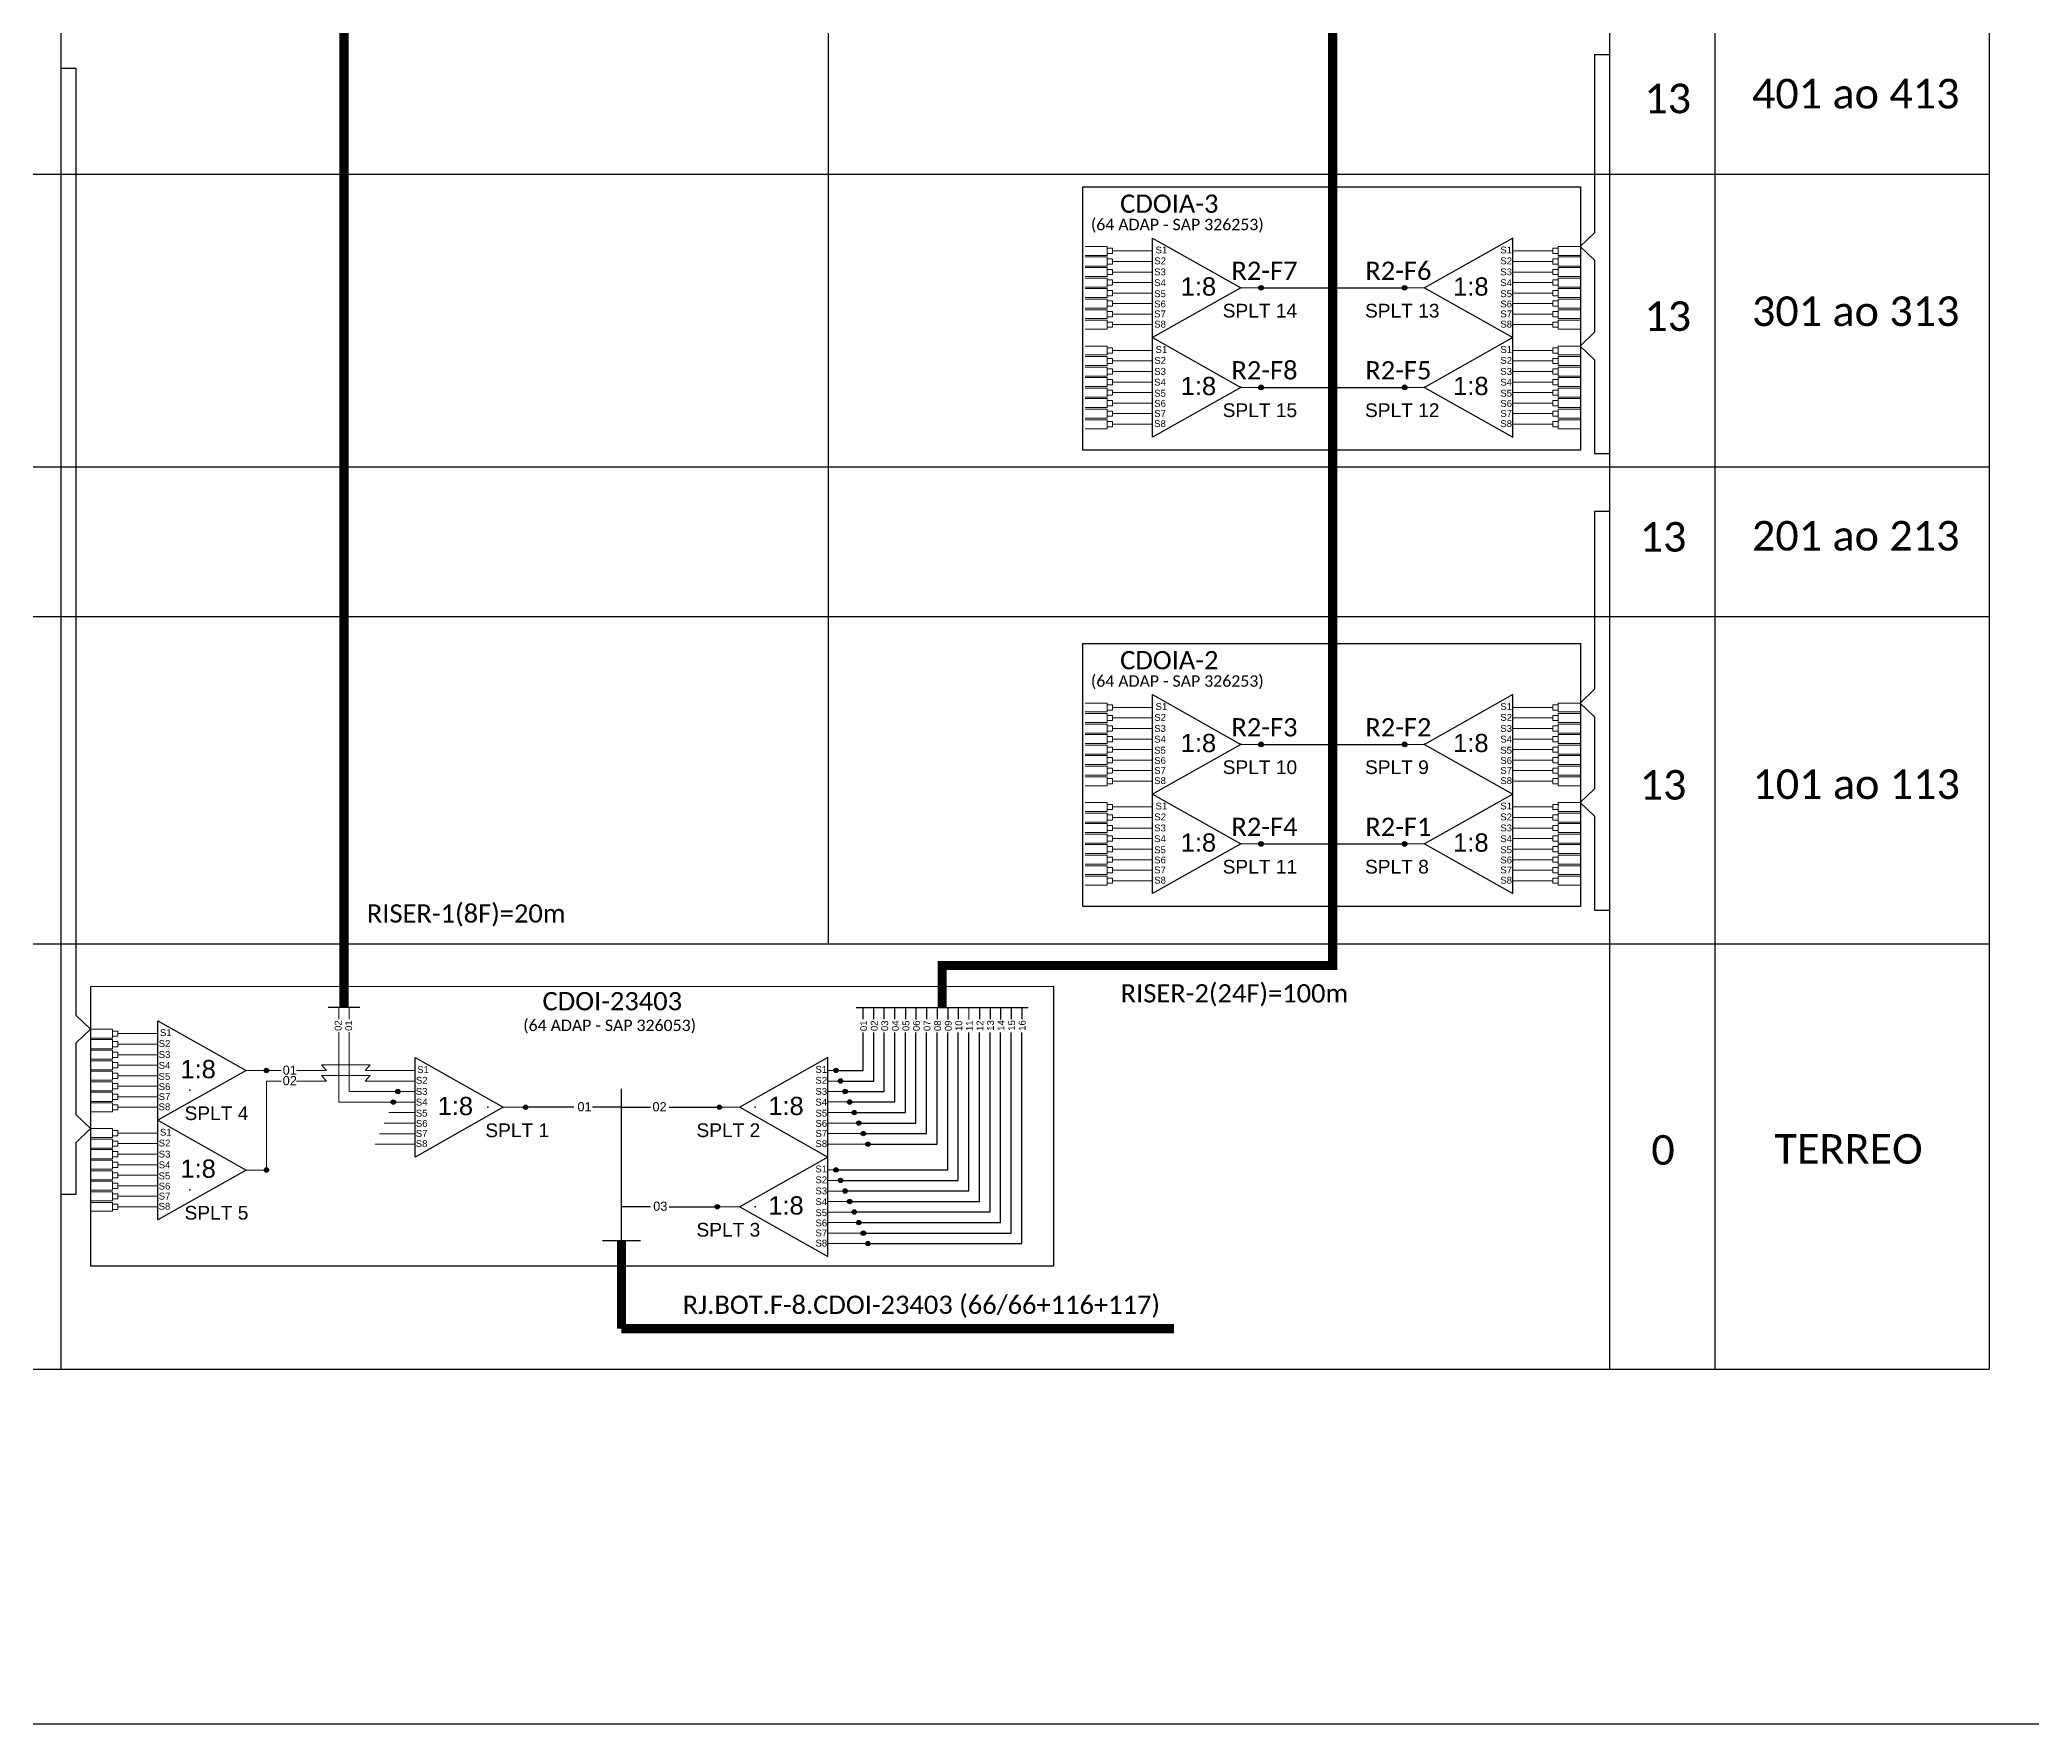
# Model space of a CAD drawing. Extents: x -4 to 1788, y 1 to 595.
# Drawn here: x 1379.8 to 1598, y 1.3 to 185.7 of the extents above; entities that cross this region are included whole.
import ezdxf
from ezdxf.enums import TextEntityAlignment as Align

# ---------------------------------------------------------------- set-up
doc = ezdxf.new("R2010")
doc.units = 0
doc.styles.add('ARIAL', font='arial.ttf')
doc.styles.add('WMF-Calibri0', font='calibri.ttf')

# ---------------------------------------------------------------- blocks, each defined once
blk = doc.blocks.new('SPLITTER_')
blk.add_point((0, 0))
at = {"style": 'ARIAL', "flags": 4}
blk.add_attdef('SPLT', (0, -3.26), '', height=1.5, dxfattribs=at)
blk = doc.blocks.new('SPLT_1-8_SC-APC')
at = {"color": 1}
blk.add_lwpolyline([(-7.37, -2.1), (-17.04, -7.55), (-7.37, -13), (-7.37, -2.1)], dxfattribs=at)
at = {"color": 3, "lineweight": 0}
for points in [[(-2.99, -3.51), (-7.37, -3.51)], [(-2.41, -3.02), (-2.41, -4)], [(-2.41, -3.02), (0, -3.02)], [(-2.41, -4), (0, -4)], [(-2.41, -4.17), (-2.41, -5.16)], [(-2.41, -4.17), (0, -4.17)], [(-7.37, -4.66), (-2.99, -4.66)], [(-7.37, -5.82), (-2.99, -5.82)], [(-2.41, -5.16), (0, -5.16)], [(-2.41, -5.32), (-2.41, -6.31)], [(-2.41, -5.32), (0, -5.32)], [(-2.41, -6.31), (0, -6.31)], [(-2.41, -6.48), (-2.41, -7.46)], [(-2.41, -6.48), (0, -6.48)], [(-7.37, -6.97), (-2.99, -6.97)], [(-7.37, -8.12), (-2.99, -8.12)], [(-2.41, -7.46), (0, -7.46)], [(-2.41, -7.63), (-2.41, -8.62)], [(-2.41, -7.63), (0, -7.63)], [(-2.41, -8.62), (0, -8.62)], [(-7.37, -9.28), (-2.99, -9.28)], [(-7.37, -10.43), (-2.99, -10.43)], [(-2.41, -8.78), (-2.41, -9.77)], [(-2.41, -8.78), (0, -8.78)], [(-2.41, -9.77), (0, -9.77)], [(-2.41, -9.94), (-2.41, -10.92)], [(-2.41, -9.94), (0, -9.94)], [(-7.37, -11.58), (-2.99, -11.58)], [(-2.41, -10.92), (0, -10.92)], [(-2.41, -11.09), (-2.41, -12.08)], [(-2.41, -11.09), (0, -11.09)], [(-2.41, -12.08), (0, -12.08)]]:
    blk.add_lwpolyline(points, dxfattribs=at)
for points in [[(-2.99, -3.22), (-2.41, -3.22), (-2.41, -3.8), (-2.99, -3.8)], [(-2.99, -4.38), (-2.41, -4.38), (-2.41, -4.95), (-2.99, -4.95)], [(-2.99, -5.53), (-2.41, -5.53), (-2.41, -6.1), (-2.99, -6.1)], [(-2.99, -6.68), (-2.41, -6.68), (-2.41, -7.26), (-2.99, -7.26)], [(-2.99, -7.84), (-2.41, -7.84), (-2.41, -8.41), (-2.99, -8.41)], [(-2.99, -8.99), (-2.41, -8.99), (-2.41, -9.56), (-2.99, -9.56)], [(-2.99, -10.14), (-2.41, -10.14), (-2.41, -10.72), (-2.99, -10.72)], [(-2.99, -11.3), (-2.41, -11.3), (-2.41, -11.87), (-2.99, -11.87)]]:
    blk.add_lwpolyline(points, close=True, dxfattribs=at)
at = {"color": 1, "lineweight": 0}
blk.add_lwpolyline([(-17.04, -7.55), (-19.26, -7.55)], dxfattribs=at)
at = {"color": 1, "style": 'ARIAL'}
for s, height, p in [('S1', 0.75, (-8.74, -3.78)), ('S2', 0.75, (-8.74, -4.97)), ('1:8', 2, (-13.91, -8.4)), ('S3', 0.75, (-8.74, -6.18)), ('S4', 0.75, (-8.74, -7.36)), ('S5', 0.75, (-8.74, -8.57)), ('S6', 0.75, (-8.74, -9.69)), ('S7', 0.75, (-8.74, -10.78)), ('S8', 0.75, (-8.74, -11.9))]:
    blk.add_text(s, height=height, dxfattribs=at).set_placement(p)
blk = doc.blocks.new('SPLT_1-8_SC-APC_ESQ')
at = {"color": 1}
blk.add_lwpolyline([(7.37, -2.1), (17.04, -7.55), (7.37, -13), (7.37, -2.1)], dxfattribs=at)
at = {"color": 3, "lineweight": 0}
for points in [[(2.41, -3.02), (0, -3.02)], [(2.41, -4), (0, -4)], [(2.41, -4.17), (0, -4.17)], [(2.41, -3.02), (2.41, -4)], [(2.41, -4.17), (2.41, -5.16)], [(2.99, -3.51), (7.37, -3.51)], [(2.41, -5.16), (0, -5.16)], [(2.41, -5.32), (0, -5.32)], [(2.41, -6.31), (0, -6.31)], [(2.41, -6.48), (0, -6.48)], [(2.41, -5.32), (2.41, -6.31)], [(2.41, -6.48), (2.41, -7.46)], [(7.37, -4.66), (2.99, -4.66)], [(7.37, -5.82), (2.99, -5.82)], [(2.41, -7.46), (0, -7.46)], [(2.41, -7.63), (0, -7.63)], [(2.41, -8.62), (0, -8.62)], [(2.41, -7.63), (2.41, -8.62)], [(7.37, -6.97), (2.99, -6.97)], [(7.37, -8.12), (2.99, -8.12)], [(2.41, -8.78), (0, -8.78)], [(2.41, -9.77), (0, -9.77)], [(2.41, -9.94), (0, -9.94)], [(2.41, -8.78), (2.41, -9.77)], [(2.41, -9.94), (2.41, -10.92)], [(7.37, -9.28), (2.99, -9.28)], [(7.37, -10.43), (2.99, -10.43)], [(2.41, -10.92), (0, -10.92)], [(2.41, -11.09), (0, -11.09)], [(2.41, -12.08), (0, -12.08)], [(2.41, -11.09), (2.41, -12.08)], [(7.37, -11.58), (2.99, -11.58)]]:
    blk.add_lwpolyline(points, dxfattribs=at)
for points in [[(2.99, -3.22), (2.41, -3.22), (2.41, -3.8), (2.99, -3.8)], [(2.99, -4.38), (2.41, -4.38), (2.41, -4.95), (2.99, -4.95)], [(2.99, -5.53), (2.41, -5.53), (2.41, -6.1), (2.99, -6.1)], [(2.99, -6.68), (2.41, -6.68), (2.41, -7.26), (2.99, -7.26)], [(2.99, -7.84), (2.41, -7.84), (2.41, -8.41), (2.99, -8.41)], [(2.99, -8.99), (2.41, -8.99), (2.41, -9.56), (2.99, -9.56)], [(2.99, -10.14), (2.41, -10.14), (2.41, -10.72), (2.99, -10.72)], [(2.99, -11.3), (2.41, -11.3), (2.41, -11.87), (2.99, -11.87)]]:
    blk.add_lwpolyline(points, close=True, dxfattribs=at)
at = {"color": 1, "lineweight": 0}
blk.add_lwpolyline([(17.04, -7.55), (19.26, -7.55)], dxfattribs=at)
at = {"color": 1, "style": 'ARIAL'}
for s, height, p in [('S2', 0.75, (7.56, -4.97)), ('S1', 0.75, (7.7, -3.78)), ('S3', 0.75, (7.55, -6.18)), ('1:8', 2, (10.45, -8.4)), ('S5', 0.75, (7.55, -8.57)), ('S4', 0.75, (7.55, -7.36)), ('S6', 0.75, (7.55, -9.69)), ('S7', 0.75, (7.55, -10.78)), ('S8', 0.75, (7.55, -11.9))]:
    blk.add_text(s, height=height, dxfattribs=at).set_placement(p)

msp = doc.modelspace()

# ---------------------------------------------------------------- hatches: boundary and pattern name
h = msp.add_hatch(color=3)
h.dxf.hatch_style = 1
edge = h.paths.add_edge_path()
edge.add_arc((1513.54, 158.57), 0.256, 0, 360)
h = msp.add_hatch(color=3)
h.dxf.hatch_style = 1
edge = h.paths.add_edge_path()
edge.add_arc((1529.25, 158.57), 0.256, 0, 360)
h = msp.add_hatch(color=3)
h.dxf.hatch_style = 1
edge = h.paths.add_edge_path()
edge.add_arc((1513.54, 147.67), 0.256, 0, 360)
h = msp.add_hatch(color=3)
h.dxf.hatch_style = 1
edge = h.paths.add_edge_path()
edge.add_arc((1529.25, 147.67), 0.256, 0, 360)
h = msp.add_hatch(color=3)
h.dxf.hatch_style = 1
edge = h.paths.add_edge_path()
edge.add_arc((1513.54, 108.57), 0.256, 0, 360)
h = msp.add_hatch(color=3)
h.dxf.hatch_style = 1
edge = h.paths.add_edge_path()
edge.add_arc((1529.25, 108.57), 0.256, 0, 360)
h = msp.add_hatch(color=3)
h.dxf.hatch_style = 1
edge = h.paths.add_edge_path()
edge.add_arc((1513.54, 97.67), 0.256, 0, 360)
h = msp.add_hatch(color=3)
h.dxf.hatch_style = 1
edge = h.paths.add_edge_path()
edge.add_arc((1529.25, 97.67), 0.256, 0, 360)
h = msp.add_hatch(color=3)
h.dxf.hatch_style = 1
edge = h.paths.add_edge_path()
edge.add_arc((1404.6, 72.85), 0.242, 0, 360)
h = msp.add_hatch(color=3)
h.dxf.hatch_style = 1
edge = h.paths.add_edge_path()
edge.add_arc((1466.98, 72.86), 0.242, 0, 360)
h = msp.add_hatch(color=3)
h.dxf.hatch_style = 1
edge = h.paths.add_edge_path()
edge.add_arc((1419, 70.55), 0.242, 0, 360)
h = msp.add_hatch(color=3)
h.dxf.hatch_style = 1
edge = h.paths.add_edge_path()
edge.add_arc((1467.48, 71.7), 0.242, 0, 360)
h = msp.add_hatch(color=3)
h.dxf.hatch_style = 1
edge = h.paths.add_edge_path()
edge.add_arc((1467.98, 70.55), 0.242, 0, 360)
h = msp.add_hatch(color=3)
h.dxf.hatch_style = 1
edge = h.paths.add_edge_path()
edge.add_arc((1418.5, 69.39), 0.242, 0, 360)
h = msp.add_hatch(color=3)
h.dxf.hatch_style = 1
edge = h.paths.add_edge_path()
edge.add_arc((1432.99, 68.82), 0.242, 0, 360)
h = msp.add_hatch(color=3)
h.dxf.hatch_style = 1
edge = h.paths.add_edge_path()
edge.add_arc((1454.21, 68.82), 0.242, 0, 360)
h = msp.add_hatch(color=3)
h.dxf.hatch_style = 1
edge = h.paths.add_edge_path()
edge.add_arc((1468.48, 69.4), 0.242, 0, 360)
h = msp.add_hatch(color=3)
h.dxf.hatch_style = 1
edge = h.paths.add_edge_path()
edge.add_arc((1468.98, 68.24), 0.242, 0, 360)
h = msp.add_hatch(color=3)
h.dxf.hatch_style = 1
edge = h.paths.add_edge_path()
edge.add_arc((1469.48, 67.09), 0.242, 0, 360)
h = msp.add_hatch(color=3)
h.dxf.hatch_style = 1
edge = h.paths.add_edge_path()
edge.add_arc((1469.98, 65.94), 0.242, 0, 360)
h = msp.add_hatch(color=3)
h.dxf.hatch_style = 1
edge = h.paths.add_edge_path()
edge.add_arc((1470.48, 64.78), 0.242, 0, 360)
h = msp.add_hatch(color=3)
h.dxf.hatch_style = 1
edge = h.paths.add_edge_path()
edge.add_arc((1404.6, 61.95), 0.242, 0, 360)
h = msp.add_hatch(color=3)
h.dxf.hatch_style = 1
edge = h.paths.add_edge_path()
edge.add_arc((1466.98, 61.96), 0.242, 0, 360)
h = msp.add_hatch(color=3)
h.dxf.hatch_style = 1
edge = h.paths.add_edge_path()
edge.add_arc((1467.48, 60.81), 0.242, 0, 360)
h = msp.add_hatch(color=3)
h.dxf.hatch_style = 1
edge = h.paths.add_edge_path()
edge.add_arc((1467.98, 59.65), 0.242, 0, 360)
h = msp.add_hatch(color=3)
h.dxf.hatch_style = 1
edge = h.paths.add_edge_path()
edge.add_arc((1453.99, 57.93), 0.242, 0, 360)
h = msp.add_hatch(color=3)
h.dxf.hatch_style = 1
edge = h.paths.add_edge_path()
edge.add_arc((1468.48, 58.5), 0.242, 0, 360)
h = msp.add_hatch(color=3)
h.dxf.hatch_style = 1
edge = h.paths.add_edge_path()
edge.add_arc((1468.98, 57.35), 0.242, 0, 360)
h = msp.add_hatch(color=3)
h.dxf.hatch_style = 1
edge = h.paths.add_edge_path()
edge.add_arc((1469.48, 56.19), 0.242, 0, 360)
h = msp.add_hatch(color=3)
h.dxf.hatch_style = 1
edge = h.paths.add_edge_path()
edge.add_arc((1469.98, 55.04), 0.242, 0, 360)
h = msp.add_hatch(color=3)
h.dxf.hatch_style = 1
edge = h.paths.add_edge_path()
edge.add_arc((1470.48, 53.89), 0.242, 0, 360)

# ---------------------------------------------------------------- linework, layer by layer
msp.add_line((1466.14, 306.26), (1466.14, 86.74))
at = {"color": 10}
msp.add_line((1445.58, 54.21), (1441.4, 54.21), dxfattribs=at)
at = {"color": 7}
msp.add_lwpolyline([(947.45, 595.26), (1788.45, 595.26), (1788.45, 1.26), (947.45, 1.26)], close=True, dxfattribs=at)
for points in [[(1382.12, 40.14), (1382.12, 306.26)], [(1551.7, 306.26), (1551.7, 40.14)], [(1593.29, 306.26), (1593.29, 40.14)], [(1563.27, 40.14), (1563.27, 298.03)], [(1317.38, 171.01), (1593.29, 171.01)], [(1317.38, 138.96), (1593.29, 138.96)], [(1317.38, 122.58), (1593.29, 122.58)], [(1317.38, 86.74), (1593.29, 86.74)], [(1317.38, 40.14), (1593.29, 40.14)]]:
    msp.add_lwpolyline(points)
at = {"color": 6, "const_width": 1}
msp.add_lwpolyline([(1521.38, 285.66), (1521.38, 285.66), (1521.38, 285.66), (1521.38, 84.35), (1478.61, 84.35), (1478.61, 79.74)], dxfattribs=at)
at = {"color": 5, "const_width": 1}
msp.add_lwpolyline([(1413.1, 79.76), (1413.1, 207.22)], dxfattribs=at)
at = {"color": 3}
for points in [[(1551.71, 184.09), (1550.06, 184.09), (1550.05, 164.61), (1548.48, 163.1), (1550.05, 161.59), (1550.05, 153.71), (1548.48, 152.2), (1550.05, 150.7), (1550.05, 140.42), (1551.7, 140.42)], [(1382.12, 59.31), (1383.77, 59.31), (1383.77, 64.97), (1385.34, 66.48), (1383.77, 67.99), (1383.77, 75.87), (1385.34, 77.38), (1383.77, 78.89), (1383.77, 182.6), (1382.12, 182.6)], [(1551.71, 134.09), (1550.06, 134.09), (1550.05, 114.61), (1548.48, 113.1), (1550.05, 111.59), (1550.05, 103.71), (1548.48, 102.2), (1550.05, 100.7), (1550.05, 90.42), (1551.7, 90.42)], [(1438.26, 68.82), (1432.99, 68.82)], [(1443.49, 68.83), (1440.33, 68.83)]]:
    msp.add_lwpolyline(points, dxfattribs=at)
at = {"color": 1}
for points in [[(1494.02, 169.62), (1548.51, 169.62), (1548.51, 140.81), (1494.02, 140.81)], [(1494.02, 119.62), (1548.51, 119.62), (1548.51, 90.81), (1494.02, 90.81)], [(1490.85, 82.05), (1385.34, 82.02), (1385.34, 51.44), (1490.85, 51.47)]]:
    msp.add_lwpolyline(points, close=True, dxfattribs=at)
at = {"color": 6}
for points in [[(1513.54, 158.57), (1529.22, 158.57)], [(1513.54, 147.67), (1529.22, 147.67)], [(1513.54, 108.57), (1529.22, 108.57)], [(1513.54, 97.67), (1529.22, 97.67)], [(1469.2, 79.74), (1488.03, 79.74)]]:
    msp.add_lwpolyline(points, dxfattribs=at)
at = {"color": 5}
msp.add_lwpolyline([(1414.83, 79.76), (1411.36, 79.76)], dxfattribs=at)
at = {"color": 5, "lineweight": 0}
for points in [[(1412.52, 79.76), (1412.52, 78.48)], [(1413.68, 79.76), (1413.68, 78.48)], [(1418.26, 69.39), (1412.52, 69.39), (1412.52, 77.06)], [(1418.76, 70.55), (1413.68, 70.55), (1413.68, 77.05)]]:
    msp.add_lwpolyline(points, dxfattribs=at)
at = {"color": 6, "linetype": 'Continuous', "ltscale": 4}
for points in [[(1469.96, 78.46), (1469.96, 79.74)], [(1471.11, 78.46), (1471.11, 79.74)], [(1472.27, 78.46), (1472.27, 79.74)], [(1473.43, 78.46), (1473.43, 79.74)], [(1474.58, 79.74), (1474.58, 78.46)], [(1475.74, 79.74), (1475.74, 78.45)], [(1476.9, 79.74), (1476.9, 78.46)], [(1478.05, 79.74), (1478.05, 78.46)], [(1479.22, 79.74), (1479.22, 78.42)], [(1480.38, 79.74), (1480.38, 78.46)], [(1482.69, 79.74), (1482.69, 78.46)], [(1483.85, 79.74), (1483.85, 78.46)], [(1485.01, 79.74), (1485.01, 78.45)], [(1487.32, 79.74), (1487.32, 78.46)], [(1467.22, 61.96), (1479.22, 61.96), (1479.22, 77.03)], [(1467.22, 72.86), (1469.96, 72.86), (1469.96, 77.03)], [(1467.24, 71.7), (1471.11, 71.7), (1471.11, 77.03)], [(1467.72, 60.82), (1480.38, 60.82), (1480.38, 77.03)], [(1467.74, 70.55), (1472.27, 70.55), (1472.27, 77.03)], [(1468.22, 59.67), (1481.53, 59.67), (1481.53, 77.03)], [(1468.24, 69.4), (1473.43, 69.4), (1473.43, 77.03)], [(1468.72, 58.51), (1482.69, 58.51), (1482.69, 77.03)], [(1469.22, 68.24), (1474.58, 68.24), (1474.58, 77.03)], [(1469.22, 57.36), (1483.85, 57.36), (1483.85, 77.03)], [(1469.72, 67.09), (1475.74, 67.09), (1475.74, 77.03)], [(1469.72, 56.21), (1485.01, 56.21), (1485.01, 77.03)], [(1470.22, 65.94), (1476.9, 65.94), (1476.9, 77.03)], [(1470.22, 55.05), (1486.16, 55.05), (1486.16, 77.03)], [(1470.72, 64.78), (1478.05, 64.78), (1478.05, 77.03)], [(1470.72, 53.9), (1487.32, 53.9), (1487.32, 77.03)]]:
    msp.add_lwpolyline(points, dxfattribs=at)
at = {"color": 6, "linetype": 'Continuous', "lineweight": 0}
msp.add_lwpolyline([(1481.54, 79.74), (1481.54, 78.45)], dxfattribs=at)
at = {"color": 6, "linetype": 'Continuous'}
msp.add_lwpolyline([(1486.16, 79.74), (1486.16, 78.46)], dxfattribs=at)
at = {"color": 3, "lineweight": 0}
for points in [[(1387.75, 77.38), (1385.34, 77.38)], [(1387.75, 76.39), (1385.34, 76.39)], [(1387.75, 77.38), (1387.75, 76.39)], [(1388.33, 76.89), (1392.71, 76.89)], [(1387.75, 76.23), (1385.34, 76.23)], [(1387.75, 75.24), (1385.34, 75.24)], [(1387.75, 75.07), (1385.34, 75.07)], [(1387.75, 76.23), (1387.75, 75.24)], [(1387.75, 75.07), (1387.75, 74.09)], [(1392.71, 75.73), (1388.33, 75.73)], [(1392.71, 74.58), (1388.33, 74.58)], [(1387.75, 74.09), (1385.34, 74.09)], [(1387.75, 73.92), (1385.34, 73.92)], [(1387.75, 72.93), (1385.34, 72.93)], [(1387.75, 72.77), (1385.34, 72.77)], [(1387.75, 73.92), (1387.75, 72.93)], [(1387.75, 72.77), (1387.75, 71.78)], [(1392.71, 73.43), (1388.33, 73.43)], [(1392.71, 72.27), (1388.33, 72.27)], [(1387.75, 71.78), (1385.34, 71.78)], [(1387.75, 71.61), (1385.34, 71.61)], [(1387.75, 70.63), (1385.34, 70.63)], [(1387.75, 70.46), (1385.34, 70.46)], [(1387.75, 71.61), (1387.75, 70.63)], [(1387.75, 70.46), (1387.75, 69.47)], [(1392.71, 71.12), (1388.33, 71.12)], [(1392.71, 69.97), (1388.33, 69.97)], [(1387.75, 69.47), (1385.34, 69.47)], [(1387.75, 69.31), (1385.34, 69.31)], [(1387.75, 68.32), (1385.34, 68.32)], [(1387.75, 69.31), (1387.75, 68.32)], [(1392.71, 68.82), (1388.33, 68.82)], [(1387.75, 66.48), (1385.34, 66.48)], [(1387.75, 65.5), (1385.34, 65.5)], [(1387.75, 66.48), (1387.75, 65.5)], [(1388.33, 65.99), (1392.71, 65.99)], [(1387.75, 65.33), (1385.34, 65.33)], [(1387.75, 64.34), (1385.34, 64.34)], [(1387.75, 64.18), (1385.34, 64.18)], [(1387.75, 65.33), (1387.75, 64.34)], [(1387.75, 64.18), (1387.75, 63.19)], [(1392.71, 64.84), (1388.33, 64.84)], [(1392.71, 63.68), (1388.33, 63.68)], [(1387.75, 63.19), (1385.34, 63.19)], [(1387.75, 63.02), (1385.34, 63.02)], [(1387.75, 62.04), (1385.34, 62.04)], [(1387.75, 61.87), (1385.34, 61.87)], [(1387.75, 63.02), (1387.75, 62.04)], [(1387.75, 61.87), (1387.75, 60.88)], [(1392.71, 62.53), (1388.33, 62.53)], [(1392.71, 61.38), (1388.33, 61.38)], [(1387.75, 60.88), (1385.34, 60.88)], [(1387.75, 60.72), (1385.34, 60.72)], [(1387.75, 59.73), (1385.34, 59.73)], [(1387.75, 59.56), (1385.34, 59.56)], [(1387.75, 60.72), (1387.75, 59.73)], [(1387.75, 59.56), (1387.75, 58.58)], [(1392.71, 60.22), (1388.33, 60.22)], [(1392.71, 59.07), (1388.33, 59.07)], [(1387.75, 58.58), (1385.34, 58.58)], [(1387.75, 58.41), (1385.34, 58.41)], [(1387.75, 57.43), (1385.34, 57.43)], [(1387.75, 58.41), (1387.75, 57.43)], [(1392.71, 57.92), (1388.33, 57.92)]]:
    msp.add_lwpolyline(points, dxfattribs=at)
for points in [[(1388.33, 77.17), (1387.75, 77.17), (1387.75, 76.6), (1388.33, 76.6)], [(1388.33, 76.02), (1387.75, 76.02), (1387.75, 75.45), (1388.33, 75.45)], [(1388.33, 74.87), (1387.75, 74.87), (1387.75, 74.29), (1388.33, 74.29)], [(1388.33, 73.71), (1387.75, 73.71), (1387.75, 73.14), (1388.33, 73.14)], [(1388.33, 72.56), (1387.75, 72.56), (1387.75, 71.99), (1388.33, 71.99)], [(1388.33, 71.41), (1387.75, 71.41), (1387.75, 70.83), (1388.33, 70.83)], [(1388.33, 70.25), (1387.75, 70.25), (1387.75, 69.68), (1388.33, 69.68)], [(1388.33, 69.1), (1387.75, 69.1), (1387.75, 68.53), (1388.33, 68.53)], [(1388.33, 66.28), (1387.75, 66.28), (1387.75, 65.7), (1388.33, 65.7)], [(1388.33, 65.12), (1387.75, 65.12), (1387.75, 64.55), (1388.33, 64.55)], [(1388.33, 63.97), (1387.75, 63.97), (1387.75, 63.4), (1388.33, 63.4)], [(1388.33, 62.82), (1387.75, 62.82), (1387.75, 62.24), (1388.33, 62.24)], [(1388.33, 61.66), (1387.75, 61.66), (1387.75, 61.09), (1388.33, 61.09)], [(1388.33, 60.51), (1387.75, 60.51), (1387.75, 59.94), (1388.33, 59.94)], [(1388.33, 59.36), (1387.75, 59.36), (1387.75, 58.79), (1388.33, 58.79)], [(1388.33, 58.2), (1387.75, 58.2), (1387.75, 57.63), (1388.33, 57.63)]]:
    msp.add_lwpolyline(points, close=True, dxfattribs=at)
at = {"color": 1}
for points in [[(1392.71, 78.3), (1402.37, 72.85), (1392.71, 67.4), (1392.71, 78.3)], [(1420.88, 74.26), (1430.54, 68.82), (1420.88, 63.37), (1420.88, 74.26)], [(1466.1, 74.27), (1456.44, 68.82), (1466.1, 63.37), (1466.1, 74.27)], [(1443.49, 54.21), (1443.49, 70.85)], [(1392.71, 67.4), (1402.37, 61.95), (1392.71, 56.51), (1392.71, 67.4)], [(1466.1, 63.37), (1456.44, 57.92), (1466.1, 52.47), (1466.1, 63.37)]]:
    msp.add_lwpolyline(points, dxfattribs=at)
at = {"color": 1, "lineweight": 0}
for points in [[(1402.37, 72.85), (1404.6, 72.85)], [(1430.54, 68.82), (1432.77, 68.82)], [(1456.44, 68.82), (1454.21, 68.82)], [(1402.37, 61.95), (1404.6, 61.95)], [(1456.44, 57.92), (1454.21, 57.92)]]:
    msp.add_lwpolyline(points, dxfattribs=at)
at = {"color": 7, "lineweight": 0}
for points in [[(1404.84, 72.85), (1406.23, 72.85)], [(1407.91, 72.85), (1407.91, 72.85), (1407.91, 72.85), (1411.2, 72.85)], [(1411.2, 72.85), (1410.65, 73.48), (1415.98, 73.48)], [(1411.2, 71.7), (1410.65, 72.32), (1415.98, 72.32)], [(1415.98, 73.48), (1415.98, 73.48), (1415.42, 72.85), (1420.88, 72.85)], [(1415.98, 72.32), (1415.98, 72.32), (1415.42, 71.7), (1420.88, 71.7)], [(1466.98, 72.86), (1466.1, 72.86)], [(1404.6, 61.95), (1404.6, 71.7), (1406.23, 71.7)], [(1407.91, 71.7), (1407.91, 71.7), (1407.91, 71.7), (1411.2, 71.7)], [(1420.88, 70.55), (1419, 70.55)], [(1466.1, 71.7), (1467.48, 71.7)], [(1466.1, 70.55), (1467.98, 70.55)], [(1420.88, 68.24), (1418, 68.24)], [(1420.88, 69.39), (1418.5, 69.39)], [(1466.1, 69.4), (1468.48, 69.4)], [(1466.1, 68.24), (1468.98, 68.24)], [(1420.88, 65.93), (1417, 65.93)], [(1420.88, 67.09), (1417.5, 67.09)], [(1466.1, 67.09), (1469.48, 67.09)], [(1466.1, 65.94), (1469.98, 65.94)], [(1420.88, 64.78), (1416.5, 64.78)], [(1466.1, 64.78), (1470.48, 64.78)], [(1466.98, 61.96), (1466.1, 61.96)], [(1466.1, 60.81), (1467.48, 60.81)], [(1466.1, 59.65), (1467.98, 59.65)], [(1466.1, 58.5), (1468.48, 58.5)], [(1466.1, 57.35), (1468.98, 57.35)], [(1466.1, 56.19), (1469.48, 56.19)], [(1466.1, 55.04), (1469.98, 55.04)], [(1466.1, 53.89), (1470.48, 53.89)]]:
    msp.add_lwpolyline(points, dxfattribs=at)
at = {"color": 2}
for points in [[(1443.49, 68.83), (1446.65, 68.83)], [(1448.72, 68.82), (1454.21, 68.82)]]:
    msp.add_lwpolyline(points, dxfattribs=at)
at = {"color": 7}
for points in [[(1443.49, 57.94), (1446.65, 57.94)], [(1448.72, 57.93), (1453.99, 57.93)]]:
    msp.add_lwpolyline(points, dxfattribs=at)
at = {"color": 1, "const_width": 1}
for points in [[(1443.49, 54.21), (1443.49, 44.58)], [(1503.99, 44.58), (1443.49, 44.58)]]:
    msp.add_lwpolyline(points, dxfattribs=at)
at = {"color": 3}
for centre, radius in [((1513.54, 158.57), 0.256), ((1529.25, 158.57), 0.256), ((1513.54, 147.67), 0.256), ((1529.25, 147.67), 0.256), ((1513.54, 108.57), 0.256), ((1529.25, 108.57), 0.256), ((1513.54, 97.67), 0.256), ((1529.25, 97.67), 0.256), ((1404.6, 72.85), 0.242), ((1466.98, 72.86), 0.242), ((1419, 70.55), 0.242), ((1467.48, 71.7), 0.242), ((1467.98, 70.55), 0.242), ((1418.5, 69.39), 0.242), ((1432.99, 68.82), 0.242), ((1454.21, 68.82), 0.242), ((1468.48, 69.4), 0.242), ((1468.98, 68.24), 0.242), ((1469.48, 67.09), 0.242), ((1469.98, 65.94), 0.242), ((1470.48, 64.78), 0.242), ((1404.6, 61.95), 0.242), ((1466.98, 61.96), 0.242), ((1467.48, 60.81), 0.242), ((1467.98, 59.65), 0.242), ((1453.99, 57.93), 0.242), ((1468.48, 58.5), 0.242), ((1468.98, 57.35), 0.242), ((1469.48, 56.19), 0.242), ((1469.98, 55.04), 0.242), ((1470.48, 53.89), 0.242)]:
    msp.add_circle(centre, radius, dxfattribs=at)

# ---------------------------------------------------------------- block references
for p in [(1494.28, 166.12), (1494.28, 155.22), (1494.28, 116.12), (1494.28, 105.22)]:
    msp.add_blockref('SPLT_1-8_SC-APC_ESQ', p)
for p in [(1548.48, 166.12), (1548.48, 155.22), (1548.48, 116.12), (1548.48, 105.22)]:
    msp.add_blockref('SPLT_1-8_SC-APC', p, dxfattribs=at)
ref = msp.add_blockref('SPLITTER_', (1511.31, 158.58))
ref.add_attrib('SPLT', 'SPLT 14', (1509.33, 155.32), dxfattribs={"height": 1.5, "style": 'ARIAL'})
ref = msp.add_blockref('SPLITTER_', (1531.45, 158.58), dxfattribs=dict(xscale=-1))
ref.add_attrib('SPLT', 'SPLT 13', (1524.92, 155.32), dxfattribs={"height": 1.5, "style": 'ARIAL'})
ref = msp.add_blockref('SPLITTER_', (1511.31, 147.68))
ref.add_attrib('SPLT', 'SPLT 15', (1509.33, 144.42), dxfattribs={"height": 1.5, "style": 'ARIAL'})
ref = msp.add_blockref('SPLITTER_', (1531.45, 147.68), dxfattribs=dict(xscale=-1))
ref.add_attrib('SPLT', 'SPLT 12', (1524.92, 144.42), dxfattribs={"height": 1.5, "style": 'ARIAL'})
ref = msp.add_blockref('SPLITTER_', (1511.31, 108.58))
ref.add_attrib('SPLT', 'SPLT 10', (1509.33, 105.32), dxfattribs={"height": 1.5, "style": 'ARIAL'})
ref = msp.add_blockref('SPLITTER_', (1531.45, 108.58), dxfattribs=dict(xscale=-1))
ref.add_attrib('SPLT', 'SPLT 9', (1524.92, 105.32), dxfattribs={"height": 1.5, "style": 'ARIAL'})
ref = msp.add_blockref('SPLITTER_', (1511.31, 97.68))
ref.add_attrib('SPLT', 'SPLT 11', (1509.33, 94.42), dxfattribs={"height": 1.5, "style": 'ARIAL'})
ref = msp.add_blockref('SPLITTER_', (1531.45, 97.68), dxfattribs=dict(xscale=-1))
ref.add_attrib('SPLT', 'SPLT 8', (1524.92, 94.42), dxfattribs={"height": 1.5, "style": 'ARIAL'})
ref = msp.add_blockref('SPLITTER_', (1396.21, 70.68))
ref.add_attrib('SPLT', 'SPLT 4', (1395.64, 67.42), dxfattribs={"height": 1.5, "style": 'ARIAL'})
ref = msp.add_blockref('SPLITTER_', (1428.86, 68.82))
ref.add_attrib('SPLT', 'SPLT 1', (1428.58, 65.55), dxfattribs={"height": 1.5, "style": 'ARIAL'})
ref = msp.add_blockref('SPLITTER_', (1458.12, 68.82), dxfattribs=dict(xscale=-1))
ref.add_attrib('SPLT', 'SPLT 2', (1451.7, 65.56), dxfattribs={"height": 1.5, "style": 'ARIAL'})
ref = msp.add_blockref('SPLITTER_', (1396.21, 59.78))
ref.add_attrib('SPLT', 'SPLT 5', (1395.64, 56.52), dxfattribs={"height": 1.5, "style": 'ARIAL'})
ref = msp.add_blockref('SPLITTER_', (1458.12, 57.92), dxfattribs=dict(xscale=-1))
ref.add_attrib('SPLT', 'SPLT 3', (1451.7, 54.66), dxfattribs={"height": 1.5, "style": 'ARIAL'})

# ---------------------------------------------------------------- texts
at = {"color": 7, "style": 'WMF-Calibri0'}
for s, p in [('401 ao 413', (1567.3, 178.22)), ('301 ao 313', (1567.3, 154.39)), ('201 ao 213', (1567.3, 129.8)), ('101 ao 113', (1567.35, 102.59)), ('TERREO', (1569.77, 62.64))]:
    msp.add_text(s, height=3.24, dxfattribs=at).set_placement(p)
at = {"color": 1}
for s, height, style, p in [('CDOIA-3', 2, 'WMF-Calibri0', (1498.1, 166.79)), ('CDOIA-2', 2, 'WMF-Calibri0', (1498.1, 116.79)), ('CDOI-23403', 2, 'WMF-Calibri0', (1434.84, 79.44)), ('S1', 0.75, 'ARIAL', (1392.94, 76.62)), ('S3', 0.75, 'ARIAL', (1392.8, 74.22)), ('S2', 0.75, 'ARIAL', (1392.8, 75.43)), ('S5', 0.75, 'ARIAL', (1392.79, 71.83)), ('S4', 0.75, 'ARIAL', (1392.8, 73.04)), ('1:8', 2, 'ARIAL', (1395.18, 72)), ('S2', 0.75, 'ARIAL', (1420.97, 71.4)), ('S1', 0.75, 'ARIAL', (1421.11, 72.58)), ('S1', 0.75, 'ARIAL', (1464.73, 72.59)), ('S2', 0.75, 'ARIAL', (1464.73, 71.4)), ('S6', 0.75, 'ARIAL', (1392.8, 70.71)), ('S7', 0.75, 'ARIAL', (1392.8, 69.61)), ('S3', 0.75, 'ARIAL', (1420.96, 70.18)), ('1:8', 2, 'ARIAL', (1423.35, 67.96)), ('1:8', 2, 'ARIAL', (1459.56, 67.97)), ('S3', 0.75, 'ARIAL', (1464.73, 70.19)), ('S8', 0.75, 'ARIAL', (1392.79, 68.5)), ('S5', 0.75, 'ARIAL', (1420.96, 67.8)), ('S4', 0.75, 'ARIAL', (1420.97, 69.01)), ('S4', 0.75, 'ARIAL', (1464.73, 69.01)), ('S5', 0.75, 'ARIAL', (1464.73, 67.8)), ('S1', 0.75, 'ARIAL', (1392.94, 65.72)), ('S6', 0.75, 'ARIAL', (1420.97, 66.68)), ('S7', 0.75, 'ARIAL', (1420.96, 65.58)), ('S6', 0.75, 'ARIAL', (1464.73, 66.68)), ('S7', 0.75, 'ARIAL', (1464.73, 65.58)), ('S3', 0.75, 'ARIAL', (1392.8, 63.32)), ('S2', 0.75, 'ARIAL', (1392.8, 64.53)), ('S8', 0.75, 'ARIAL', (1420.96, 64.46)), ('S8', 0.75, 'ARIAL', (1464.73, 64.46)), ('S5', 0.75, 'ARIAL', (1392.79, 60.93)), ('S4', 0.75, 'ARIAL', (1392.8, 62.14)), ('1:8', 2, 'ARIAL', (1395.18, 61.1)), ('S1', 0.75, 'ARIAL', (1464.73, 61.69)), ('S2', 0.75, 'ARIAL', (1464.73, 60.5)), ('S6', 0.75, 'ARIAL', (1392.8, 59.81)), ('S7', 0.75, 'ARIAL', (1392.8, 58.72)), ('1:8', 2, 'ARIAL', (1459.56, 57.07)), ('S3', 0.75, 'ARIAL', (1464.73, 59.29)), ('S8', 0.75, 'ARIAL', (1392.79, 57.6)), ('S4', 0.75, 'ARIAL', (1464.73, 58.11)), ('S5', 0.75, 'ARIAL', (1464.73, 56.9)), ('S6', 0.75, 'ARIAL', (1464.73, 55.78)), ('S7', 0.75, 'ARIAL', (1464.73, 54.68)), ('S8', 0.75, 'ARIAL', (1464.73, 53.57)), ('RJ.BOT.F-8.CDOI-23403 (66/66+116+117)', 2, 'WMF-Calibri0', (1450.19, 46.19))]:
    msp.add_text(s, height=height, dxfattribs=dict(at, style=style)).set_placement(p)
at = {"color": 1, "style": 'WMF-Calibri0'}
for s, p in [('(64 ADAP - SAP 326253)', (1504.36, 164.88)), ('(64 ADAP - SAP 326253)', (1504.36, 114.88)), ('(64 ADAP - SAP 326053)', (1442.19, 77.17))]:
    msp.add_text(s, height=1.25, dxfattribs=at).set_placement(p, align=Align.CENTER)
at = {"color": 6, "style": 'WMF-Calibri0'}
for s, p in [('R2-F6', (1524.95, 159.44)), ('R2-F7', (1510.29, 159.44)), ('R2-F8', (1510.29, 148.54)), ('R2-F5', (1524.95, 148.54)), ('R2-F3', (1510.29, 109.44)), ('R2-F2', (1524.95, 109.44)), ('R2-F4', (1510.29, 98.54)), ('R2-F1', (1524.95, 98.54)), ('RISER-2(24F)=100m', (1498.16, 80.3))]:
    msp.add_text(s, height=2, dxfattribs=at).set_placement(p)
at = {"color": 5, "style": 'WMF-Calibri0'}
msp.add_text('RISER-1(8F)=20m', height=2, dxfattribs=at).set_placement((1415.6, 89.05))
at = {"style": 'ARIAL'}
for s, p in [('02', (1412.46, 77.77)), ('01', (1413.61, 77.77)), ('01', (1470.01, 77.75)), ('02', (1471.17, 77.75)), ('03', (1472.32, 77.75)), ('04', (1473.48, 77.75)), ('05', (1474.64, 77.75)), ('06', (1475.79, 77.75)), ('07', (1476.95, 77.75)), ('08', (1478.11, 77.75)), ('09', (1479.28, 77.75)), ('10', (1480.43, 77.75)), ('11', (1481.59, 77.75)), ('12', (1482.75, 77.75)), ('13', (1483.9, 77.78)), ('14', (1485.06, 77.78)), ('15', (1486.22, 77.78)), ('16', (1487.37, 77.78))]:
    msp.add_text(s, height=0.75, rotation=90, dxfattribs=at).set_placement(p, align=Align.MIDDLE_CENTER)
for s, p in [('01', (1407.16, 72.89)), ('02', (1407.16, 71.74)), ('01', (1439.44, 68.88)), ('02', (1447.66, 68.88)), ('03', (1447.74, 57.99))]:
    msp.add_text(s, height=1, dxfattribs=at).set_placement(p, align=Align.MIDDLE_CENTER)
at = {"color": 7, "style": 'WMF-Calibri0', "flags": 4}
for tag, p in [('13', (1558.07, 179.31)), ('13', (1558.07, 155.47)), ('13', (1557.56, 131.3)), ('13', (1557.56, 104.14)), ('0', (1557.56, 64.15))]:
    msp.add_attdef(tag, text='XX', height=3.24, dxfattribs=at).set_placement(p, align=Align.MIDDLE_CENTER)

doc.saveas('drawing.dxf')
